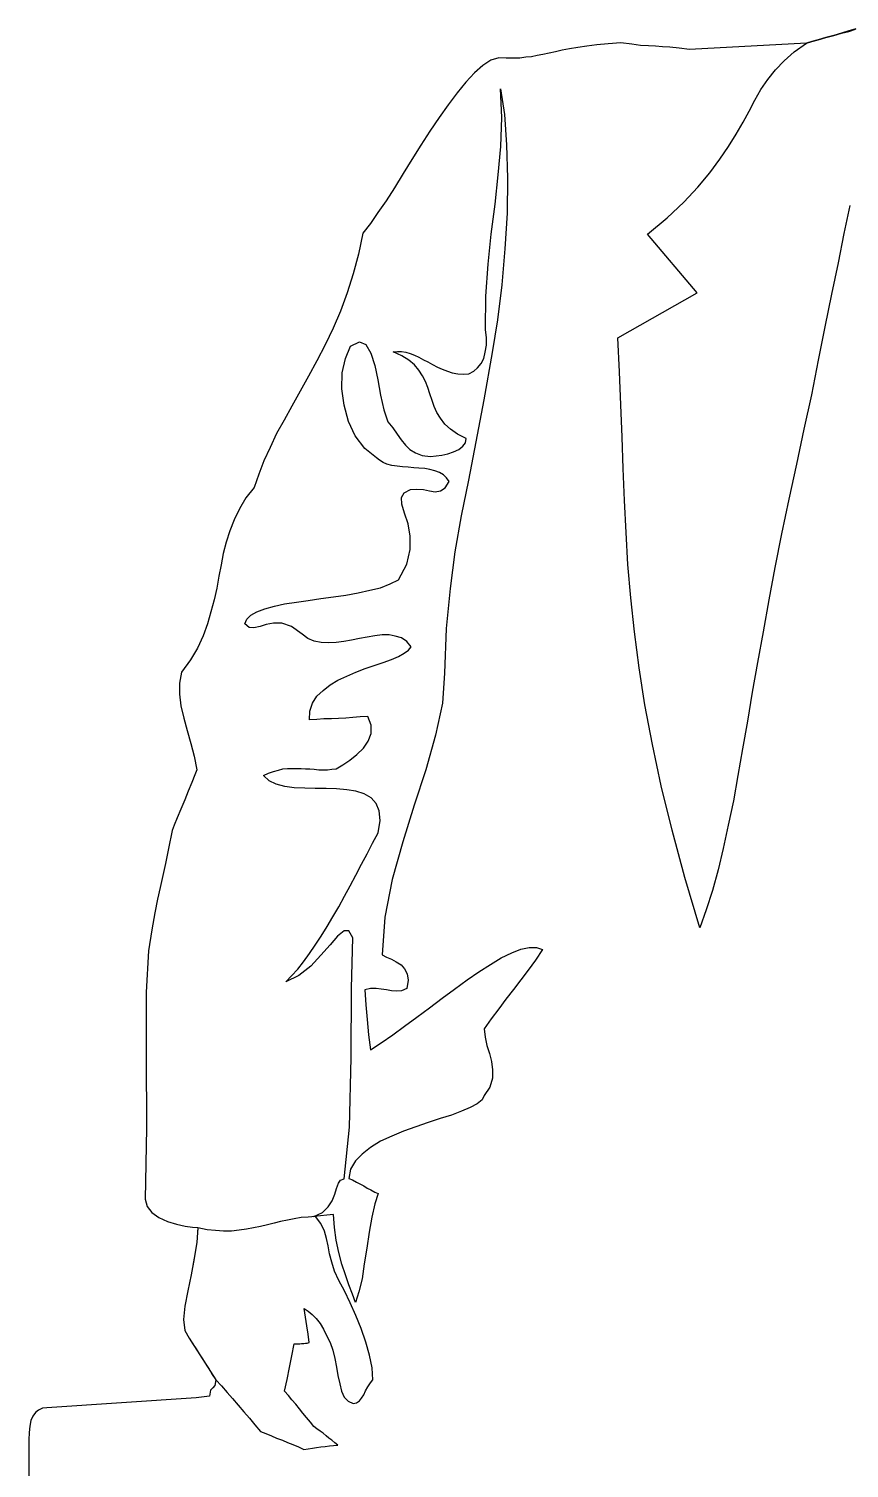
# Model space of a CAD drawing. Extents: x -3014 to -1983, y 5273 to 7048.
# Drawn here: x -3014 to -2568, y 6081 to 6864 of the extents above; entities that cross this region are included whole.
import ezdxf

# ---------------------------------------------------------------- set-up
doc = ezdxf.new("R2010")
doc.units = 0
doc.header["$LTSCALE"] = 1270
doc.header["$MEASUREMENT"] = 0
doc.layers.get('0').update_dxf_attribs({"linetype": 'CONTINUOUS'})

msp = doc.modelspace()

# ---------------------------------------------------------------- linework, layer by layer
at = {"linetype": 'CONTINUOUS'}
for p, q in [((-2580.39, 6859.56), (-2576.1, 6860.75)), ((-2576.1, 6860.75), (-2580.39, 6859.56)), ((-2576.1, 6860.75), (-2571.82, 6861.94)), ((-2571.82, 6861.94), (-2576.1, 6860.75)), ((-2567.77, 6863.13), (-2571.82, 6861.94)), ((-2571.82, 6861.94), (-2567.77, 6862.89)), ((-2563.97, 6864.32), (-2567.77, 6863.13)), ((-2567.77, 6862.89), (-2564.2, 6864.08)), ((-2723.73, 6852.65), (-2727.3, 6851.7)), ((-2719.68, 6853.36), (-2723.73, 6852.65)), ((-2715.15, 6854.08), (-2719.68, 6853.36)), ((-2710.39, 6854.8), (-2715.15, 6854.08)), ((-2704.91, 6855.51), (-2710.39, 6854.8)), ((-2698.73, 6856.22), (-2704.91, 6855.51)), ((-2691.82, 6856.7), (-2698.73, 6856.22)), ((-2685.86, 6855.99), (-2691.82, 6856.7)), ((-2681.1, 6855.27), (-2685.86, 6855.99)), ((-2676.82, 6855.03), (-2681.1, 6855.27)), ((-2673.01, 6854.8), (-2676.82, 6855.03)), ((-2669.2, 6854.56), (-2673.01, 6854.8)), ((-2665.16, 6854.32), (-2669.2, 6854.56)), ((-2660.15, 6853.84), (-2665.16, 6854.32)), ((-2654.44, 6853.13), (-2660.15, 6853.84)), ((-2590.87, 6856.46), (-2654.44, 6853.13)), ((-2597.53, 6851.7), (-2590.87, 6856.46)), ((-2590.87, 6856.46), (-2588.01, 6857.41)), ((-2588.01, 6857.41), (-2590.87, 6856.46)), ((-2588.01, 6857.41), (-2584.44, 6858.37)), ((-2584.44, 6858.37), (-2588.01, 6857.41)), ((-2584.44, 6858.37), (-2580.39, 6859.56)), ((-2580.39, 6859.56), (-2584.44, 6858.37)), ((-2766.82, 6844.32), (-2771.35, 6840.27)), ((-2762.54, 6847.18), (-2766.82, 6844.32)), ((-2758.25, 6848.6), (-2762.54, 6847.18)), ((-2754.2, 6848.37), (-2758.25, 6848.6)), ((-2750.4, 6848.37), (-2754.2, 6848.37)), ((-2746.82, 6848.37), (-2750.4, 6848.37)), ((-2743.49, 6848.84), (-2746.82, 6848.37)), ((-2740.39, 6849.08), (-2743.49, 6848.84)), ((-2737.3, 6849.79), (-2740.39, 6849.08)), ((-2734.2, 6850.27), (-2737.3, 6849.79)), ((-2730.87, 6850.98), (-2734.2, 6850.27)), ((-2727.3, 6851.7), (-2730.87, 6850.98)), ((-2607.77, 6841.94), (-2603.01, 6846.93)), ((-2603.01, 6846.93), (-2597.53, 6851.7)), ((-2771.35, 6840.27), (-2776.11, 6835.27)), ((-2615.63, 6831.22), (-2611.82, 6836.7)), ((-2611.82, 6836.7), (-2607.77, 6841.94)), ((-2780.87, 6829.55), (-2785.63, 6822.89)), ((-2776.11, 6835.27), (-2780.87, 6829.55)), ((-2757.29, 6831.7), (-2755.16, 6817.65)), ((-2756.58, 6815.98), (-2757.29, 6831.7)), ((-2618.96, 6825.5), (-2615.63, 6831.22)), ((-2785.63, 6822.89), (-2790.63, 6815.98)), ((-2622.06, 6819.55), (-2618.96, 6825.5)), ((-2790.63, 6815.98), (-2795.64, 6808.6)), ((-2757.06, 6800.27), (-2756.58, 6815.98)), ((-2755.16, 6817.65), (-2753.97, 6801.23)), ((-2629.2, 6806.94), (-2625.39, 6813.6)), ((-2625.39, 6813.6), (-2622.06, 6819.55)), ((-2795.64, 6808.6), (-2800.63, 6800.98)), ((-2633.25, 6800.27), (-2629.2, 6806.94)), ((-2800.63, 6800.98), (-2805.39, 6793.13)), ((-2758.49, 6784.79), (-2757.06, 6800.27)), ((-2753.97, 6801.23), (-2753.49, 6783.13)), ((-2638.01, 6793.36), (-2633.25, 6800.27)), ((-2805.39, 6793.13), (-2810.16, 6785.51)), ((-2643.49, 6785.98), (-2638.01, 6793.36)), ((-2810.16, 6785.51), (-2814.92, 6777.88)), ((-2760.15, 6768.84), (-2758.49, 6784.79)), ((-2753.49, 6783.13), (-2753.72, 6764.08)), ((-2649.92, 6778.13), (-2643.49, 6785.98)), ((-2814.92, 6777.88), (-2819.45, 6770.74)), ((-2657.54, 6770.03), (-2649.92, 6778.13)), ((-2819.45, 6770.74), (-2823.96, 6764.32)), ((-2762.3, 6752.65), (-2760.15, 6768.84)), ((-2666.58, 6761.46), (-2657.54, 6770.03)), ((-2567.29, 6768.13), (-2570.63, 6752.88)), ((-2828.01, 6758.37), (-2832.06, 6753.13)), ((-2823.96, 6764.32), (-2828.01, 6758.37)), ((-2753.72, 6764.08), (-2754.91, 6744.55)), ((-2677.3, 6752.65), (-2666.58, 6761.46)), ((-2832.06, 6753.13), (-2834.44, 6741.7)), ((-2763.96, 6736.22), (-2762.3, 6752.65)), ((-2650.39, 6720.74), (-2677.3, 6752.65)), ((-2570.63, 6752.88), (-2573.72, 6736.94)), ((-2754.91, 6744.55), (-2756.58, 6725.03)), ((-2834.44, 6741.7), (-2837.3, 6730.99)), ((-2765.15, 6718.84), (-2763.96, 6736.22)), ((-2573.72, 6736.94), (-2577.3, 6720.03)), ((-2837.3, 6730.99), (-2840.63, 6720.74)), ((-2840.63, 6720.74), (-2844.2, 6710.75)), ((-2756.58, 6725.03), (-2758.96, 6705.99)), ((-2693.49, 6696.22), (-2650.39, 6720.74)), ((-2577.3, 6720.03), (-2580.87, 6702.17)), ((-2765.39, 6700.75), (-2765.15, 6718.84)), ((-2844.2, 6710.75), (-2848.25, 6701.46)), ((-2758.96, 6705.99), (-2761.82, 6688.13)), ((-2848.25, 6701.46), (-2852.53, 6692.41)), ((-2764.92, 6696.22), (-2765.39, 6700.75)), ((-2764.92, 6692.17), (-2764.92, 6696.22)), ((-2692.54, 6677.65), (-2693.49, 6696.22)), ((-2580.87, 6702.17), (-2584.44, 6684.08)), ((-2852.53, 6692.41), (-2857.06, 6683.6)), ((-2841.59, 6685.03), (-2838.73, 6691.7)), ((-2838.73, 6691.7), (-2833.97, 6694.08)), ((-2833.97, 6694.08), (-2830.39, 6692.65)), ((-2830.39, 6692.65), (-2827.78, 6687.89)), ((-2827.78, 6687.89), (-2825.63, 6681.22)), ((-2815.63, 6688.6), (-2813.25, 6688.84)), ((-2810.87, 6686.46), (-2815.63, 6688.6)), ((-2813.25, 6688.84), (-2811.11, 6688.84)), ((-2811.11, 6688.84), (-2808.73, 6688.36)), ((-2808.73, 6688.36), (-2806.35, 6687.65)), ((-2766.34, 6685.03), (-2765.63, 6688.36)), ((-2761.82, 6688.13), (-2766.34, 6662.41)), ((-2765.63, 6688.36), (-2764.92, 6692.17)), ((-2857.06, 6683.6), (-2861.58, 6675.27)), ((-2843.26, 6677.17), (-2841.59, 6685.03)), ((-2825.63, 6681.22), (-2823.96, 6673.37)), ((-2807.06, 6684.08), (-2810.87, 6686.46)), ((-2803.97, 6681.45), (-2807.06, 6684.08)), ((-2806.35, 6687.65), (-2803.97, 6686.69)), ((-2803.97, 6686.69), (-2801.59, 6685.75)), ((-2801.59, 6678.61), (-2803.97, 6681.45)), ((-2801.59, 6685.75), (-2799.21, 6684.31)), ((-2799.21, 6684.31), (-2796.83, 6683.12)), ((-2796.83, 6683.12), (-2794.2, 6681.7)), ((-2794.2, 6681.7), (-2791.59, 6680.26)), ((-2791.59, 6680.26), (-2788.96, 6679.07)), ((-2769.68, 6679.8), (-2767.78, 6682.18)), ((-2767.78, 6682.18), (-2766.34, 6685.03)), ((-2584.44, 6684.08), (-2588.24, 6665.27)), ((-2861.58, 6675.27), (-2866.11, 6667.17)), ((-2843.49, 6668.36), (-2843.26, 6677.17)), ((-2823.96, 6673.37), (-2822.54, 6665.03)), ((-2799.67, 6675.5), (-2801.59, 6678.61)), ((-2798.02, 6672.41), (-2799.67, 6675.5)), ((-2796.83, 6669.08), (-2798.02, 6672.41)), ((-2788.96, 6679.07), (-2786.11, 6678.13)), ((-2786.11, 6678.13), (-2783.49, 6677.17)), ((-2783.49, 6677.17), (-2780.39, 6676.69)), ((-2780.39, 6676.69), (-2777.53, 6676.46)), ((-2777.53, 6676.46), (-2774.44, 6676.69)), ((-2774.44, 6676.69), (-2771.83, 6678.13)), ((-2771.83, 6678.13), (-2769.68, 6679.8)), ((-2691.82, 6659.79), (-2692.54, 6677.65)), ((-2866.11, 6667.17), (-2870.64, 6659.08)), ((-2842.3, 6659.56), (-2843.49, 6668.36)), ((-2822.54, 6665.03), (-2820.64, 6656.93)), ((-2795.64, 6665.74), (-2796.83, 6669.08)), ((-2794.44, 6662.17), (-2795.64, 6665.74)), ((-2588.24, 6665.27), (-2592.29, 6646.46)), ((-2870.64, 6659.08), (-2874.92, 6651.46)), ((-2839.92, 6650.75), (-2842.3, 6659.56)), ((-2820.64, 6656.93), (-2818.49, 6650.5)), ((-2793.25, 6658.83), (-2794.44, 6662.17)), ((-2791.82, 6655.51), (-2793.25, 6658.83)), ((-2766.34, 6662.41), (-2770.63, 6639.55)), ((-2691.11, 6642.17), (-2691.82, 6659.79)), ((-2874.92, 6651.46), (-2878.97, 6644.08)), ((-2836.35, 6642.89), (-2839.92, 6650.75)), ((-2818.49, 6650.5), (-2815.87, 6647.17)), ((-2789.92, 6652.41), (-2791.82, 6655.51)), ((-2787.54, 6649.31), (-2789.92, 6652.41)), ((-2784.44, 6646.46), (-2787.54, 6649.31)), ((-2878.97, 6644.08), (-2882.54, 6636.46)), ((-2831.11, 6635.98), (-2836.35, 6642.89)), ((-2815.87, 6647.17), (-2813.49, 6643.84)), ((-2813.49, 6643.84), (-2811.35, 6640.74)), ((-2811.35, 6640.74), (-2808.96, 6637.88)), ((-2780.63, 6643.84), (-2784.44, 6646.46)), ((-2775.87, 6641.46), (-2780.63, 6643.84)), ((-2776.34, 6639.07), (-2775.87, 6641.46)), ((-2690.63, 6625.03), (-2691.11, 6642.17)), ((-2592.29, 6646.46), (-2596.34, 6627.41)), ((-2882.54, 6636.46), (-2885.87, 6629.32)), ((-2824.68, 6630.99), (-2831.11, 6635.98)), ((-2808.96, 6637.88), (-2806.58, 6635.5)), ((-2806.58, 6635.5), (-2803.49, 6633.6)), ((-2803.49, 6633.6), (-2799.92, 6632.18)), ((-2789.2, 6632.41), (-2785.87, 6633.12)), ((-2785.87, 6633.12), (-2782.77, 6634.08)), ((-2782.77, 6634.08), (-2779.91, 6635.5)), ((-2779.91, 6635.5), (-2777.78, 6637.17)), ((-2777.78, 6637.17), (-2776.34, 6639.07)), ((-2770.63, 6639.55), (-2774.68, 6618.84)), ((-2885.87, 6629.32), (-2888.73, 6621.93)), ((-2823.02, 6629.55), (-2824.68, 6630.99)), ((-2821.1, 6628.36), (-2823.02, 6629.55)), ((-2818.97, 6627.41), (-2821.1, 6628.36)), ((-2816.34, 6626.69), (-2818.97, 6627.41)), ((-2813.49, 6626.46), (-2816.34, 6626.69)), ((-2810.63, 6625.98), (-2813.49, 6626.46)), ((-2807.54, 6625.75), (-2810.63, 6625.98)), ((-2804.44, 6625.5), (-2807.54, 6625.75)), ((-2801.59, 6625.27), (-2804.44, 6625.5)), ((-2798.48, 6625.03), (-2801.59, 6625.27)), ((-2799.92, 6632.18), (-2795.39, 6631.7)), ((-2795.64, 6624.55), (-2798.48, 6625.03)), ((-2795.39, 6631.7), (-2792.3, 6631.93)), ((-2792.3, 6631.93), (-2789.2, 6632.41)), ((-2689.91, 6607.64), (-2690.63, 6625.03)), ((-2596.34, 6627.41), (-2600.39, 6608.37)), ((-2888.73, 6621.93), (-2891.11, 6614.79)), ((-2793.01, 6623.84), (-2795.64, 6624.55)), ((-2790.39, 6622.89), (-2793.01, 6623.84)), ((-2788.25, 6621.7), (-2790.39, 6622.89)), ((-2786.58, 6620.03), (-2788.25, 6621.7)), ((-2787.3, 6614.55), (-2785.15, 6618.12)), ((-2785.15, 6618.12), (-2786.58, 6620.03)), ((-2774.68, 6618.84), (-2778.72, 6599.31)), ((-2891.11, 6614.79), (-2895.64, 6609.08)), ((-2811.11, 6609.31), (-2809.68, 6611.94)), ((-2809.68, 6611.94), (-2806.11, 6613.6)), ((-2806.11, 6613.6), (-2802.78, 6613.84)), ((-2802.78, 6613.84), (-2799.21, 6613.6)), ((-2799.21, 6613.6), (-2795.87, 6612.88)), ((-2795.87, 6612.88), (-2792.78, 6612.41)), ((-2792.78, 6612.41), (-2789.92, 6612.88)), ((-2789.92, 6612.88), (-2787.3, 6614.55)), ((-2899.21, 6603.13), (-2902.06, 6597.17)), ((-2895.64, 6609.08), (-2899.21, 6603.13)), ((-2810.87, 6605.74), (-2811.11, 6609.31)), ((-2809.44, 6600.74), (-2810.87, 6605.74)), ((-2688.96, 6590.26), (-2689.91, 6607.64)), ((-2600.39, 6608.37), (-2604.44, 6589.55)), ((-2902.06, 6597.17), (-2904.44, 6591.22)), ((-2807.54, 6595.03), (-2809.44, 6600.74)), ((-2806.35, 6588.36), (-2807.54, 6595.03)), ((-2778.72, 6599.31), (-2782.06, 6579.79)), ((-2904.44, 6591.22), (-2906.35, 6585.02)), ((-2806.35, 6580.98), (-2806.35, 6588.36)), ((-2688.01, 6572.88), (-2688.96, 6590.26)), ((-2604.44, 6589.55), (-2608.01, 6571.22)), ((-2908.01, 6578.84), (-2909.2, 6572.65)), ((-2906.35, 6585.02), (-2908.01, 6578.84)), ((-2808.25, 6573.12), (-2806.35, 6580.98)), ((-2782.06, 6579.79), (-2784.68, 6559.79)), ((-2909.2, 6572.65), (-2910.39, 6566.45)), ((-2812.77, 6564.55), (-2808.25, 6573.12)), ((-2686.34, 6554.79), (-2688.01, 6572.88)), ((-2608.01, 6571.22), (-2611.34, 6553.6)), ((-2910.39, 6566.45), (-2911.58, 6560.02)), ((-2822.54, 6560.27), (-2817.3, 6562.4)), ((-2817.3, 6562.4), (-2812.77, 6564.55)), ((-2911.58, 6560.02), (-2913.02, 6553.6)), ((-2854.92, 6554.32), (-2848.02, 6555.26)), ((-2848.02, 6555.26), (-2841.34, 6556.22)), ((-2841.34, 6556.22), (-2834.68, 6557.41)), ((-2834.68, 6557.41), (-2828.25, 6558.83)), ((-2828.25, 6558.83), (-2822.54, 6560.27)), ((-2784.68, 6559.79), (-2786.82, 6538.13)), ((-2684.44, 6536.21), (-2686.34, 6554.79)), ((-2914.69, 6547.17), (-2916.59, 6540.51)), ((-2913.02, 6553.6), (-2914.69, 6547.17)), ((-2893.01, 6545.27), (-2889.68, 6547.17)), ((-2889.68, 6547.17), (-2885.39, 6548.84)), ((-2885.39, 6548.84), (-2880.16, 6550.27)), ((-2880.16, 6550.27), (-2874.68, 6551.46)), ((-2874.68, 6551.46), (-2868.26, 6552.41)), ((-2868.26, 6552.41), (-2861.82, 6553.36)), ((-2861.82, 6553.36), (-2854.92, 6554.32)), ((-2611.34, 6553.6), (-2614.43, 6536.21)), ((-2916.59, 6540.51), (-2918.97, 6534.08)), ((-2896.35, 6540.51), (-2895.16, 6543.12)), ((-2893.97, 6538.59), (-2896.35, 6540.51)), ((-2895.16, 6543.12), (-2893.01, 6545.27)), ((-2888.02, 6539.07), (-2891.34, 6538.36)), ((-2884.68, 6540.26), (-2888.02, 6539.07)), ((-2880.63, 6540.98), (-2884.68, 6540.26)), ((-2876.11, 6540.98), (-2880.63, 6540.98)), ((-2870.87, 6539.07), (-2876.11, 6540.98)), ((-2865.15, 6535.02), (-2870.87, 6539.07)), ((-2918.97, 6534.08), (-2922.06, 6527.41)), ((-2891.34, 6538.36), (-2893.97, 6538.59)), ((-2862.06, 6532.64), (-2865.15, 6535.02)), ((-2858.49, 6531.22), (-2862.06, 6532.64)), ((-2854.68, 6530.51), (-2858.49, 6531.22)), ((-2838.25, 6531.7), (-2842.53, 6530.98)), ((-2833.97, 6532.64), (-2838.25, 6531.7)), ((-2829.68, 6533.36), (-2833.97, 6532.64)), ((-2825.63, 6534.08), (-2829.68, 6533.36)), ((-2821.58, 6534.55), (-2825.63, 6534.08)), ((-2817.78, 6534.55), (-2821.58, 6534.55)), ((-2814.44, 6533.83), (-2817.78, 6534.55)), ((-2811.11, 6532.89), (-2814.44, 6533.83)), ((-2808.25, 6530.98), (-2811.11, 6532.89)), ((-2786.82, 6538.13), (-2787.77, 6513.84)), ((-2681.82, 6516.7), (-2684.44, 6536.21)), ((-2614.43, 6536.21), (-2617.54, 6519.55)), ((-2922.06, 6527.41), (-2925.87, 6520.98)), ((-2850.63, 6530.26), (-2854.68, 6530.51)), ((-2846.58, 6530.51), (-2850.63, 6530.26)), ((-2842.53, 6530.98), (-2846.58, 6530.51)), ((-2812.77, 6522.88), (-2809.68, 6524.55)), ((-2809.68, 6524.55), (-2807.3, 6526.22)), ((-2805.87, 6528.12), (-2808.25, 6530.98)), ((-2807.3, 6526.22), (-2805.87, 6528.12)), ((-2925.87, 6520.98), (-2930.63, 6514.32)), ((-2835.87, 6514.32), (-2830.87, 6516.22)), ((-2830.87, 6516.22), (-2825.87, 6517.89)), ((-2825.87, 6517.89), (-2821.1, 6519.55)), ((-2821.1, 6519.55), (-2816.59, 6521.22)), ((-2816.59, 6521.22), (-2812.77, 6522.88)), ((-2678.72, 6496.46), (-2681.82, 6516.7)), ((-2617.54, 6519.55), (-2620.39, 6503.36)), ((-2930.63, 6514.32), (-2931.82, 6508.36)), ((-2931.82, 6508.36), (-2931.82, 6502.41)), ((-2849.92, 6507.41), (-2845.64, 6510.02)), ((-2845.64, 6510.02), (-2840.87, 6512.17)), ((-2840.87, 6512.17), (-2835.87, 6514.32)), ((-2787.77, 6513.84), (-2788.73, 6497.41)), ((-2931.82, 6502.41), (-2931.11, 6495.98)), ((-2859.44, 6497.41), (-2857.06, 6501.22)), ((-2857.06, 6501.22), (-2853.73, 6504.31)), ((-2853.73, 6504.31), (-2849.92, 6507.41)), ((-2620.39, 6503.36), (-2623.01, 6487.65)), ((-2931.11, 6495.98), (-2929.44, 6489.32)), ((-2861.11, 6488.36), (-2860.87, 6493.12)), ((-2860.87, 6493.12), (-2859.44, 6497.41)), ((-2788.73, 6497.41), (-2792.53, 6480.03)), ((-2674.68, 6475.03), (-2678.72, 6496.46)), ((-2929.44, 6489.32), (-2927.54, 6482.64)), ((-2857.06, 6488.59), (-2861.11, 6488.36)), ((-2853.25, 6488.84), (-2857.06, 6488.59)), ((-2849.21, 6488.84), (-2853.25, 6488.84)), ((-2845.39, 6489.07), (-2849.21, 6488.84)), ((-2841.34, 6489.32), (-2845.39, 6489.07)), ((-2837.54, 6489.55), (-2841.34, 6489.32)), ((-2833.49, 6490.03), (-2837.54, 6489.55)), ((-2829.44, 6490.26), (-2833.49, 6490.03)), ((-2827.53, 6485.5), (-2829.44, 6490.26)), ((-2827.53, 6480.98), (-2827.53, 6485.5)), ((-2623.01, 6487.65), (-2625.63, 6472.65)), ((-2927.54, 6482.64), (-2925.63, 6475.5)), ((-2831.82, 6472.88), (-2829.2, 6476.69)), ((-2829.2, 6476.69), (-2827.53, 6480.98)), ((-2792.53, 6480.03), (-2797.77, 6461.21)), ((-2925.63, 6475.5), (-2923.73, 6468.6)), ((-2923.73, 6468.6), (-2922.3, 6461.21)), ((-2839.21, 6466.45), (-2835.39, 6469.55)), ((-2835.39, 6469.55), (-2831.82, 6472.88)), ((-2669.92, 6452.41), (-2674.68, 6475.03)), ((-2625.63, 6472.65), (-2628.25, 6458.12)), ((-2922.3, 6461.21), (-2923.49, 6458.36)), ((-2880.63, 6460.27), (-2878.01, 6460.98)), ((-2878.01, 6460.98), (-2875.63, 6461.69)), ((-2875.63, 6461.69), (-2873.02, 6461.93)), ((-2873.02, 6461.93), (-2870.64, 6461.93)), ((-2870.64, 6461.93), (-2868.01, 6461.93)), ((-2868.01, 6461.93), (-2865.63, 6461.93)), ((-2865.63, 6461.93), (-2863.25, 6461.69)), ((-2863.25, 6461.69), (-2860.87, 6461.69)), ((-2860.87, 6461.69), (-2858.49, 6461.46)), ((-2858.49, 6461.46), (-2856.11, 6461.21)), ((-2856.11, 6461.21), (-2853.73, 6461.21)), ((-2853.73, 6461.21), (-2851.34, 6461.21)), ((-2851.34, 6461.21), (-2848.96, 6461.46)), ((-2848.96, 6461.46), (-2846.58, 6461.69)), ((-2846.58, 6461.69), (-2843.01, 6463.84)), ((-2843.01, 6463.84), (-2839.21, 6466.45)), ((-2797.77, 6461.21), (-2804.2, 6441.93)), ((-2925.16, 6454.31), (-2927.06, 6449.55)), ((-2923.49, 6458.36), (-2925.16, 6454.31)), ((-2886.11, 6458.12), (-2883.49, 6459.31)), ((-2883.01, 6455.26), (-2886.11, 6458.12)), ((-2883.49, 6459.31), (-2880.63, 6460.27)), ((-2879.2, 6453.36), (-2883.01, 6455.26)), ((-2874.44, 6452.17), (-2879.2, 6453.36)), ((-2628.25, 6458.12), (-2630.63, 6444.31)), ((-2927.06, 6449.55), (-2928.97, 6444.79)), ((-2869.45, 6451.45), (-2874.44, 6452.17)), ((-2863.73, 6451.22), (-2869.45, 6451.45)), ((-2858.01, 6450.98), (-2863.73, 6451.22)), ((-2852.06, 6450.98), (-2858.01, 6450.98)), ((-2846.35, 6450.74), (-2852.06, 6450.98)), ((-2840.87, 6450.26), (-2846.35, 6450.74)), ((-2835.87, 6449.55), (-2840.87, 6450.26)), ((-2831.35, 6448.12), (-2835.87, 6449.55)), ((-2827.53, 6445.98), (-2831.35, 6448.12)), ((-2824.92, 6442.89), (-2827.53, 6445.98)), ((-2663.97, 6428.36), (-2669.92, 6452.41)), ((-2931.11, 6439.78), (-2933.01, 6435.02)), ((-2928.97, 6444.79), (-2931.11, 6439.78)), ((-2823.25, 6438.84), (-2824.92, 6442.89)), ((-2822.77, 6433.6), (-2823.25, 6438.84)), ((-2804.2, 6441.93), (-2810.39, 6421.93)), ((-2630.63, 6444.31), (-2633.48, 6430.98)), ((-2934.68, 6430.98), (-2935.87, 6428.12)), ((-2933.01, 6435.02), (-2934.68, 6430.98)), ((-2823.73, 6426.93), (-2822.77, 6433.6)), ((-2633.48, 6430.98), (-2636.11, 6418.36)), ((-2935.87, 6428.12), (-2937.77, 6418.36)), ((-2826.82, 6421.21), (-2823.73, 6426.93)), ((-2810.39, 6421.93), (-2816.11, 6401.45)), ((-2657.06, 6402.64), (-2663.97, 6428.36)), ((-2937.77, 6418.36), (-2939.44, 6410.26)), ((-2832.77, 6409.79), (-2829.68, 6415.5)), ((-2829.68, 6415.5), (-2826.82, 6421.21)), ((-2636.11, 6418.36), (-2638.97, 6406.69)), ((-2939.44, 6410.26), (-2940.88, 6403.6)), ((-2835.87, 6403.83), (-2832.77, 6409.79)), ((-2638.97, 6406.69), (-2642.06, 6395.5)), ((-2940.88, 6403.6), (-2942.3, 6397.17)), ((-2842.06, 6392.41), (-2838.96, 6398.12)), ((-2838.96, 6398.12), (-2835.87, 6403.83)), ((-2816.11, 6401.45), (-2820.16, 6380.98)), ((-2648.96, 6375.26), (-2657.06, 6402.64)), ((-2943.73, 6390.74), (-2945.16, 6383.36)), ((-2942.3, 6397.17), (-2943.73, 6390.74)), ((-2845.16, 6386.69), (-2842.06, 6392.41)), ((-2642.06, 6395.5), (-2645.39, 6385.02)), ((-2945.16, 6383.36), (-2946.83, 6374.07)), ((-2848.49, 6381.21), (-2845.16, 6386.69)), ((-2645.39, 6385.02), (-2648.96, 6375.26)), ((-2854.68, 6370.74), (-2851.59, 6375.97)), ((-2851.59, 6375.97), (-2848.49, 6381.21)), ((-2820.16, 6380.98), (-2821.58, 6360.5)), ((-2946.83, 6374.07), (-2948.73, 6362.64)), ((-2858.01, 6365.74), (-2854.68, 6370.74)), ((-2845.87, 6370.74), (-2849.92, 6365.98)), ((-2842.3, 6373.59), (-2845.87, 6370.74)), ((-2839.68, 6373.59), (-2842.3, 6373.59)), ((-2837.54, 6369.79), (-2839.68, 6373.59)), ((-2838.25, 6342.41), (-2837.54, 6369.79)), ((-2948.73, 6362.64), (-2949.92, 6340.26)), ((-2864.44, 6356.69), (-2861.11, 6361.22)), ((-2861.11, 6361.22), (-2858.01, 6365.74)), ((-2854.92, 6360.26), (-2860.39, 6354.31)), ((-2849.92, 6365.98), (-2854.92, 6360.26)), ((-2821.58, 6360.5), (-2819.2, 6359.31)), ((-2819.2, 6359.31), (-2816.59, 6358.12)), ((-2762.77, 6355.26), (-2756.82, 6358.84)), ((-2756.82, 6358.84), (-2751.11, 6361.69)), ((-2751.11, 6361.69), (-2746.11, 6363.6)), ((-2746.11, 6363.6), (-2741.58, 6364.55)), ((-2741.58, 6364.55), (-2737.77, 6364.55)), ((-2734.44, 6363.36), (-2738.25, 6357.64)), ((-2737.77, 6364.55), (-2734.44, 6363.36)), ((-2870.87, 6349.07), (-2867.53, 6352.64)), ((-2867.53, 6352.64), (-2864.44, 6356.69)), ((-2860.39, 6354.31), (-2866.82, 6349.31)), ((-2816.59, 6358.12), (-2813.96, 6356.69)), ((-2813.96, 6356.69), (-2811.35, 6355.02)), ((-2811.35, 6355.02), (-2809.44, 6352.88)), ((-2809.44, 6352.88), (-2808.01, 6350.26)), ((-2775.4, 6346.93), (-2768.97, 6351.22)), ((-2768.97, 6351.22), (-2762.77, 6355.26)), ((-2742.3, 6352.16), (-2746.11, 6346.93)), ((-2738.25, 6357.64), (-2742.3, 6352.16)), ((-2866.82, 6349.31), (-2873.96, 6345.74)), ((-2873.96, 6345.74), (-2870.87, 6349.07)), ((-2807.54, 6346.69), (-2808.25, 6342.17)), ((-2808.01, 6350.26), (-2807.54, 6346.69)), ((-2782.3, 6341.93), (-2775.4, 6346.93)), ((-2746.11, 6346.93), (-2750.15, 6341.69)), ((-2949.92, 6340.26), (-2949.92, 6305.98)), ((-2838.49, 6304.54), (-2838.25, 6342.41)), ((-2828.01, 6342.17), (-2831.11, 6341.45)), ((-2831.11, 6341.45), (-2830.39, 6333.36)), ((-2824.92, 6342.17), (-2828.01, 6342.17)), ((-2822.06, 6341.93), (-2824.92, 6342.17)), ((-2819.2, 6341.45), (-2822.06, 6341.93)), ((-2816.59, 6340.98), (-2819.2, 6341.45)), ((-2813.73, 6340.74), (-2816.59, 6340.98)), ((-2811.11, 6340.98), (-2813.73, 6340.74)), ((-2808.25, 6342.17), (-2811.11, 6340.98)), ((-2795.87, 6331.69), (-2788.96, 6336.93)), ((-2788.96, 6336.93), (-2782.3, 6341.93)), ((-2754.44, 6336.45), (-2758.25, 6331.21)), ((-2750.15, 6341.69), (-2754.44, 6336.45)), ((-2830.39, 6333.36), (-2829.68, 6325.26)), ((-2802.78, 6326.69), (-2795.87, 6331.69)), ((-2758.25, 6331.21), (-2762.3, 6325.74)), ((-2829.68, 6325.26), (-2828.97, 6316.93)), ((-2815.87, 6316.93), (-2809.44, 6321.69)), ((-2809.44, 6321.69), (-2802.78, 6326.69)), ((-2762.3, 6325.74), (-2766.11, 6320.26)), ((-2766.11, 6320.26), (-2765.63, 6315.74)), ((-2828.97, 6316.93), (-2828.01, 6308.84)), ((-2828.01, 6308.84), (-2822.06, 6312.64)), ((-2822.06, 6312.64), (-2815.87, 6316.93)), ((-2765.63, 6315.74), (-2764.68, 6311.22)), ((-2949.92, 6305.98), (-2949.68, 6266.21)), ((-2839.44, 6266.69), (-2838.49, 6304.54)), ((-2764.68, 6311.22), (-2763.25, 6306.93)), ((-2763.25, 6306.93), (-2762.06, 6302.41)), ((-2762.06, 6302.41), (-2761.58, 6297.88)), ((-2761.58, 6297.88), (-2761.58, 6293.36)), ((-2763.01, 6288.6), (-2766.11, 6284.07)), ((-2761.58, 6293.36), (-2763.01, 6288.6)), ((-2767.3, 6281.69), (-2769.91, 6279.54)), ((-2766.11, 6284.07), (-2767.3, 6281.69)), ((-2783.96, 6273.36), (-2790.15, 6271.45)), ((-2778.49, 6275.5), (-2783.96, 6273.36)), ((-2773.73, 6277.41), (-2778.49, 6275.5)), ((-2769.91, 6279.54), (-2773.73, 6277.41)), ((-2949.68, 6266.21), (-2950.4, 6227.64)), ((-2842.3, 6238.6), (-2839.44, 6266.69)), ((-2803.25, 6266.93), (-2809.92, 6264.55)), ((-2796.58, 6269.31), (-2803.25, 6266.93)), ((-2790.15, 6271.45), (-2796.58, 6269.31)), ((-2822.54, 6259.07), (-2828.01, 6255.73)), ((-2816.34, 6261.93), (-2822.54, 6259.07)), ((-2809.92, 6264.55), (-2816.34, 6261.93)), ((-2832.54, 6252.16), (-2836.11, 6248.36)), ((-2828.01, 6255.73), (-2832.54, 6252.16)), ((-2838.73, 6243.83), (-2839.68, 6238.83)), ((-2836.11, 6248.36), (-2838.73, 6243.83)), ((-2846.35, 6233.36), (-2845.39, 6236.22)), ((-2845.39, 6236.22), (-2844.2, 6237.88)), ((-2844.2, 6237.88), (-2842.3, 6238.6)), ((-2839.68, 6238.83), (-2837.77, 6238.12)), ((-2837.77, 6238.12), (-2835.63, 6236.93)), ((-2835.63, 6236.93), (-2833.73, 6235.97)), ((-2833.73, 6235.97), (-2831.58, 6234.78)), ((-2831.58, 6234.78), (-2829.68, 6233.59)), ((-2829.68, 6233.59), (-2827.78, 6232.65)), ((-2950.4, 6227.64), (-2949.44, 6223.59)), ((-2850.87, 6223.36), (-2848.73, 6226.69)), ((-2848.73, 6226.69), (-2847.29, 6230.26)), ((-2847.29, 6230.26), (-2846.35, 6233.36)), ((-2827.78, 6232.65), (-2825.63, 6231.46)), ((-2825.63, 6231.46), (-2823.73, 6230.73)), ((-2823.73, 6230.73), (-2825.63, 6225.02)), ((-2949.44, 6223.59), (-2946.83, 6220.26)), ((-2946.83, 6220.26), (-2943.01, 6217.64)), ((-2861.82, 6217.88), (-2865.63, 6217.64)), ((-2857.78, 6218.12), (-2861.82, 6217.88)), ((-2858.73, 6218.12), (-2853.97, 6220.26)), ((-2848.02, 6219.31), (-2858.73, 6218.12)), ((-2854.92, 6214.31), (-2857.78, 6218.12)), ((-2853.97, 6220.26), (-2850.87, 6223.36)), ((-2847.54, 6212.16), (-2848.02, 6219.31)), ((-2827.3, 6217.88), (-2828.72, 6209.55)), ((-2825.63, 6225.02), (-2827.3, 6217.88)), ((-2943.01, 6217.64), (-2938.25, 6215.5)), ((-2938.25, 6215.5), (-2933.49, 6214.07)), ((-2933.49, 6214.07), (-2928.73, 6212.88)), ((-2928.73, 6212.88), (-2924.68, 6212.41)), ((-2924.68, 6212.41), (-2921.83, 6212.16)), ((-2921.83, 6212.16), (-2922.3, 6204.07)), ((-2921.83, 6211.93), (-2922.3, 6204.07)), ((-2916.82, 6210.97), (-2921.83, 6211.93)), ((-2912.3, 6210.49), (-2916.82, 6210.97)), ((-2907.78, 6210.26), (-2912.3, 6210.49)), ((-2903.49, 6210.26), (-2907.78, 6210.26)), ((-2899.44, 6210.74), (-2903.49, 6210.26)), ((-2895.39, 6211.22), (-2899.44, 6210.74)), ((-2891.59, 6211.93), (-2895.39, 6211.22)), ((-2887.77, 6212.64), (-2891.59, 6211.93)), ((-2883.97, 6213.6), (-2887.77, 6212.64)), ((-2880.39, 6214.54), (-2883.97, 6213.6)), ((-2876.82, 6215.5), (-2880.39, 6214.54)), ((-2873.02, 6216.21), (-2876.82, 6215.5)), ((-2869.45, 6216.93), (-2873.02, 6216.21)), ((-2865.63, 6217.64), (-2869.45, 6216.93)), ((-2853.01, 6210.26), (-2854.92, 6214.31)), ((-2851.82, 6206.21), (-2853.01, 6210.26)), ((-2846.58, 6205.26), (-2847.54, 6212.16)), ((-2922.3, 6204.07), (-2923.73, 6195.5)), ((-2922.3, 6204.07), (-2923.73, 6195.26)), ((-2850.87, 6202.16), (-2851.82, 6206.21)), ((-2850.15, 6197.88), (-2850.87, 6202.16)), ((-2845.16, 6198.59), (-2846.58, 6205.26)), ((-2828.72, 6209.55), (-2829.92, 6200.97)), ((-2923.73, 6195.5), (-2925.4, 6186.45)), ((-2923.73, 6195.26), (-2925.4, 6186.45)), ((-2848.96, 6193.36), (-2850.15, 6197.88)), ((-2843.49, 6192.17), (-2845.16, 6198.59)), ((-2829.92, 6200.97), (-2831.35, 6192.4)), ((-2847.54, 6188.35), (-2848.96, 6193.36)), ((-2845.16, 6183.36), (-2847.54, 6188.35)), ((-2841.59, 6186.45), (-2843.49, 6192.17)), ((-2831.35, 6192.4), (-2832.54, 6184.3)), ((-2925.4, 6186.45), (-2927.3, 6177.64)), ((-2925.4, 6186.45), (-2927.3, 6177.64)), ((-2842.06, 6177.64), (-2845.16, 6183.36)), ((-2839.68, 6180.98), (-2841.59, 6186.45)), ((-2837.77, 6175.97), (-2839.68, 6180.98)), ((-2832.54, 6184.3), (-2834.2, 6177.16)), ((-2927.3, 6177.64), (-2928.97, 6169.32)), ((-2927.3, 6177.64), (-2928.97, 6169.32)), ((-2838.96, 6171.22), (-2842.06, 6177.64)), ((-2835.87, 6164.32), (-2838.96, 6171.22)), ((-2836.11, 6171.46), (-2837.77, 6175.97)), ((-2834.2, 6177.16), (-2836.11, 6171.46)), ((-2928.97, 6169.32), (-2929.68, 6162.17)), ((-2928.97, 6169.32), (-2929.68, 6162.17)), ((-2863.96, 6168.12), (-2861.82, 6166.7)), ((-2863.25, 6163.36), (-2863.96, 6168.12)), ((-2862.54, 6158.6), (-2863.25, 6163.36)), ((-2861.82, 6166.7), (-2859.68, 6164.8)), ((-2859.68, 6164.8), (-2857.54, 6162.65)), ((-2833.01, 6157.18), (-2835.87, 6164.32)), ((-2929.68, 6162.17), (-2928.97, 6156.22)), ((-2929.68, 6162.17), (-2928.97, 6156.22)), ((-2928.97, 6156.22), (-2926.59, 6151.94)), ((-2928.97, 6156.22), (-2926.59, 6151.94)), ((-2861.82, 6154.08), (-2862.54, 6158.6)), ((-2857.54, 6162.65), (-2855.39, 6160.03)), ((-2855.39, 6160.03), (-2853.49, 6156.93)), ((-2853.49, 6156.93), (-2851.82, 6153.36)), ((-2830.39, 6149.79), (-2833.01, 6157.18)), ((-2926.59, 6151.94), (-2912.06, 6129.32)), ((-2926.59, 6151.94), (-2924.68, 6149.08)), ((-2924.68, 6149.08), (-2922.77, 6146.22)), ((-2870.64, 6142.41), (-2869.45, 6148.84)), ((-2869.45, 6148.84), (-2868.49, 6148.84)), ((-2868.49, 6148.84), (-2867.3, 6148.84)), ((-2867.3, 6148.84), (-2866.34, 6148.84)), ((-2866.34, 6148.84), (-2865.4, 6149.08)), ((-2865.4, 6149.08), (-2864.21, 6149.08)), ((-2864.21, 6149.08), (-2863.25, 6149.32)), ((-2863.25, 6149.32), (-2862.3, 6149.32)), ((-2862.3, 6149.32), (-2861.35, 6149.56)), ((-2861.35, 6149.56), (-2861.82, 6154.08)), ((-2851.82, 6153.36), (-2849.92, 6149.56)), ((-2849.92, 6149.56), (-2848.49, 6145.51)), ((-2828.49, 6142.65), (-2830.39, 6149.79)), ((-2922.77, 6146.22), (-2921.11, 6143.37)), ((-2921.11, 6143.37), (-2919.2, 6140.74)), ((-2919.2, 6140.74), (-2917.53, 6137.88)), ((-2872.06, 6135.98), (-2870.64, 6142.41)), ((-2848.49, 6145.51), (-2847.29, 6140.99)), ((-2847.29, 6140.99), (-2846.35, 6136.23)), ((-2827.06, 6135.75), (-2828.49, 6142.65)), ((-2917.53, 6137.88), (-2915.63, 6135.03)), ((-2915.63, 6135.03), (-2913.96, 6132.18)), ((-2913.96, 6132.18), (-2912.06, 6129.32)), ((-2873.25, 6129.55), (-2872.06, 6135.98)), ((-2846.35, 6136.23), (-2845.64, 6131.7)), ((-2845.64, 6131.7), (-2844.68, 6127.17)), ((-2826.59, 6129.32), (-2827.06, 6135.75)), ((-2913.73, 6125.03), (-2914.92, 6123.6)), ((-2912.54, 6126.22), (-2913.73, 6125.03)), ((-2912.06, 6129.32), (-2912.54, 6126.22)), ((-2912.06, 6129.32), (-2908.97, 6125.98)), ((-2908.97, 6125.98), (-2905.87, 6122.41)), ((-2874.68, 6123.13), (-2873.25, 6129.55)), ((-2844.68, 6127.17), (-2843.72, 6123.13)), ((-2830.63, 6123.36), (-2829.44, 6125.51)), ((-2829.44, 6125.51), (-2828.01, 6127.65)), ((-2828.01, 6127.65), (-2826.59, 6129.32)), ((-2922.77, 6119.56), (-3003.97, 6114.07)), ((-2915.4, 6120.5), (-2922.77, 6119.56)), ((-2914.92, 6123.6), (-2915.4, 6120.5)), ((-2905.87, 6122.41), (-2903.01, 6119.08)), ((-2903.01, 6119.08), (-2899.92, 6115.51)), ((-2872.54, 6120.75), (-2874.68, 6123.13)), ((-2870.64, 6118.37), (-2872.54, 6120.75)), ((-2868.49, 6115.99), (-2870.64, 6118.37)), ((-2843.72, 6123.13), (-2842.3, 6119.79)), ((-2842.3, 6119.79), (-2840.15, 6117.65)), ((-2840.15, 6117.65), (-2837.3, 6116.46)), ((-2837.3, 6116.46), (-2835.63, 6116.7)), ((-2835.63, 6116.7), (-2833.97, 6117.89)), ((-2833.97, 6117.89), (-2832.77, 6119.31)), ((-2832.77, 6119.31), (-2831.58, 6121.22)), ((-2831.58, 6121.22), (-2830.63, 6123.36)), ((-3011.58, 6109.56), (-3012.54, 6107.18)), ((-3010.16, 6111.46), (-3011.58, 6109.56)), ((-3008.49, 6112.88), (-3010.16, 6111.46)), ((-3006.35, 6113.84), (-3008.49, 6112.88)), ((-3003.97, 6114.07), (-3006.35, 6113.84)), ((-2899.92, 6115.51), (-2896.83, 6111.94)), ((-2896.83, 6111.94), (-2893.72, 6108.37)), ((-2893.72, 6108.37), (-2890.88, 6104.79)), ((-2866.59, 6113.61), (-2868.49, 6115.99)), ((-2864.68, 6111.22), (-2866.59, 6113.61)), ((-2862.77, 6108.84), (-2864.68, 6111.22)), ((-2860.63, 6106.22), (-2862.77, 6108.84)), ((-3013.5, 6100.74), (-3013.73, 6096.69)), ((-3013.25, 6104.08), (-3013.5, 6100.74)), ((-3012.54, 6107.18), (-3013.25, 6104.08)), ((-2890.88, 6104.79), (-2887.77, 6101.22)), ((-2887.77, 6101.22), (-2884.92, 6100.03)), ((-2858.73, 6103.84), (-2860.63, 6106.22)), ((-2857.06, 6102.65), (-2858.73, 6103.84)), ((-2855.39, 6101.46), (-2857.06, 6102.65)), ((-2853.73, 6100.27), (-2855.39, 6101.46)), ((-3013.73, 6096.69), (-3013.73, 5834.78)), ((-2884.92, 6100.03), (-2881.82, 6098.84)), ((-2881.82, 6098.84), (-2878.97, 6097.65)), ((-2878.97, 6097.65), (-2875.87, 6096.46)), ((-2875.87, 6096.46), (-2873.02, 6095.27)), ((-2873.02, 6095.27), (-2870.16, 6094.08)), ((-2870.16, 6094.08), (-2867.07, 6092.89)), ((-2867.07, 6092.89), (-2864.21, 6091.45)), ((-2857.3, 6092.41), (-2854.92, 6092.89)), ((-2854.92, 6092.89), (-2852.53, 6093.12)), ((-2852.06, 6098.84), (-2853.73, 6100.27)), ((-2852.53, 6093.12), (-2850.15, 6093.37)), ((-2850.63, 6097.65), (-2852.06, 6098.84)), ((-2848.96, 6096.46), (-2850.63, 6097.65)), ((-2850.15, 6093.37), (-2848.02, 6093.6)), ((-2847.29, 6095.03), (-2848.96, 6096.46)), ((-2848.02, 6093.6), (-2845.64, 6093.84)), ((-2845.64, 6093.84), (-2847.29, 6095.03)), ((-2864.21, 6091.45), (-2861.82, 6091.7)), ((-2861.82, 6091.7), (-2859.44, 6092.18)), ((-2859.44, 6092.18), (-2857.3, 6092.41))]:
    msp.add_line(p, q, dxfattribs=at)

doc.saveas('drawing.dxf')
